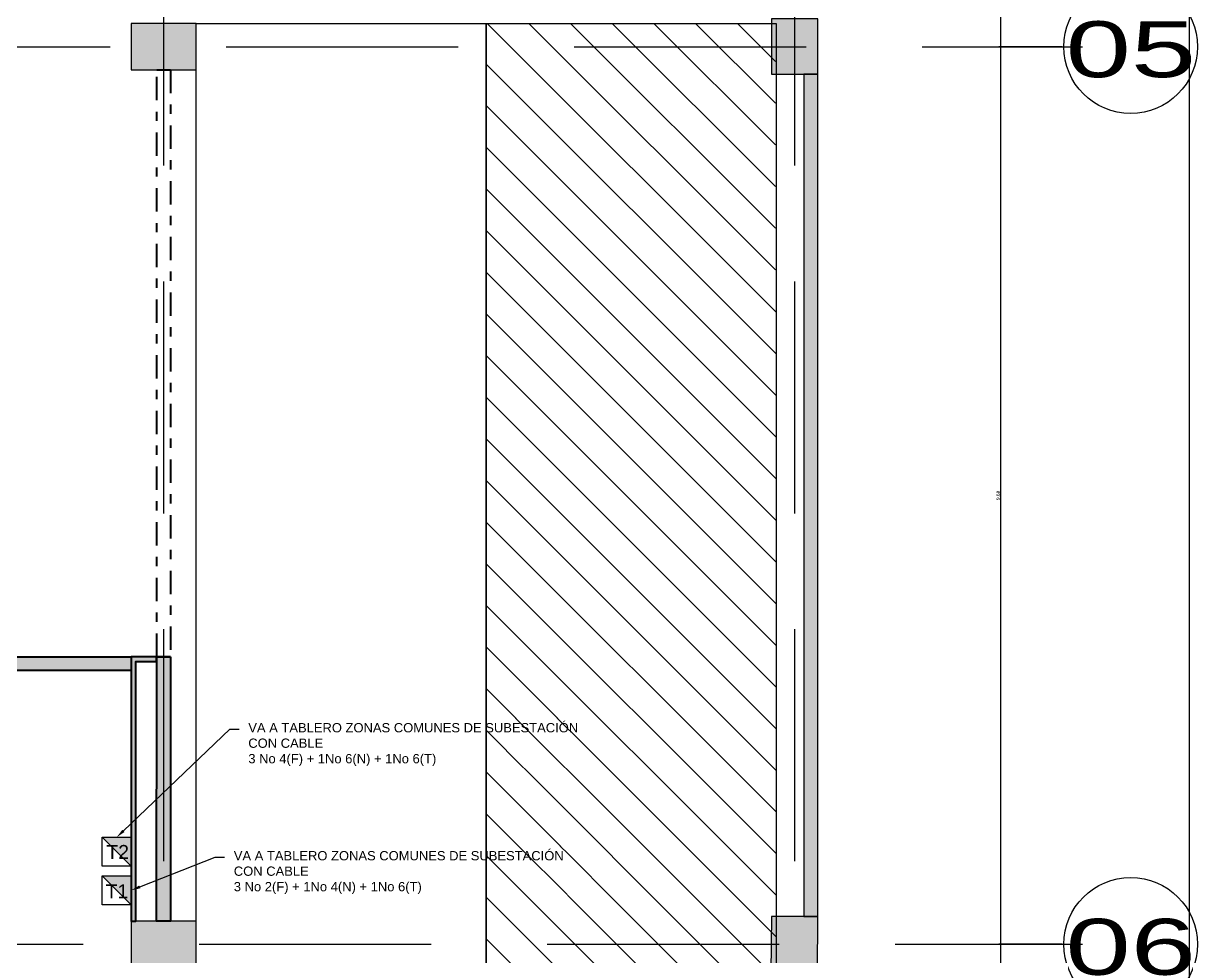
# Model space of a CAD drawing. Header units: millimetres. Extents: x -967 to 876, y -355 to 681.
# Drawn here: x -26.62 to -13.97, y -220.68 to -210.62 of the extents above; entities that cross this region are included whole.
import ezdxf
from ezdxf import colors
from ezdxf.entities.mleader import LeaderData, LeaderLine
from ezdxf.math import Vec2, Vec3

# ---------------------------------------------------------------- set-up
doc = ezdxf.new("R2010")
doc.units = ezdxf.units.MM
doc.linetypes.add('DASHDOT2', pattern=[0.5, 0.25, -0.125, 0, -0.125])
doc.linetypes.add('LÍNEAS_OCULTASX2', pattern=[0.75, 0.5, -0.25])
doc.layers.get('Defpoints').update_dxf_attribs({"color": 8})
for name, color, linetype in [('1amobla', 253, 'Continuous'), ('_ACHU3', 253, 'Continuous'), ('AMOBLAMIENTO', 8, 'Continuous'), ('AREA PARQUEO', 8, 'Continuous'), ('Arqu', 8, 'Continuous'), ('GG_PISO 1', 251, 'Continuous'), ('JCA_HATCH 254', 252, 'Continuous'), ('TB', 7, 'Continuous')]:
    doc.layers.add(name, color=color, linetype=linetype)
for name, color, linetype, lineweight in [('Muro', 9, 'Continuous', 40), ('Piso', 251, 'Continuous', 30), ('TEXTOS', 8, 'Continuous', 20)]:
    doc.layers.add(name, color=color, linetype=linetype, lineweight=lineweight)
doc.styles.add('ROMANS', font='arial.ttf')
doc.styles.get("Standard").update_dxf_attribs({"font": 'arial.ttf'})
doc.styles.add('style2', font='arial.ttf', dxfattribs={"width": 1.5})
doc.dimstyles.new('1-10', dxfattribs={"dimscale": 10, "dimtxt": 0.0037, "dimasz": 0.001, "dimexe": 0.0018, "dimexo": 0.0018, "dimgap": 0.0005, "dimtad": 1, "dimzin": 4, "dimdsep": 46, "dimtxsty": 'ROMANS', "dimblk": 'ARCHTICK', "dimcen": 0.003, "dimdle": 0.0015, "dimclrd": 1, "dimclre": 1, "dimclrt": 4, "dimadec": 0, "dimazin": 0, "dimtfac": 1, "dimtix": 1, "dimtmove": 2, "dimatfit": 3, "dimldrblk": 'flecha', "dimfxl": 1, "dimtolj": 1, "dimtzin": 4, "dimarcsym": 0})

# ---------------------------------------------------------------- blocks, each defined once
blk = doc.blocks.new('_ArchTick')
at = {"color": 0, "linetype": 'ByBlock', "const_width": 0.15}
blk.add_lwpolyline([(-0.5, -0.5), (0.5, 0.5)], dxfattribs=at)
blk = doc.blocks.new('*D89')
at = {"layer": 'Arqu', "lineweight": -2, "transparency": 16777216}
for p, q in [((-15.43076396083384, -202.8723388087899), (-16.11558738051871, -202.8723388087899)), ((-16.09758738051871, -202.8573388087899), (-16.09758738051871, -210.8873357626511)), ((-15.43076396083384, -210.8723357626511), (-16.11558738051871, -210.8723357626511))]:
    blk.add_line(p, q, dxfattribs=at)
at = {"layer": 'Defpoints', "color": 0, "transparency": 16777216}
for p in [(-15.41276396083384, -202.8723388087899), (-16.09758738051871, -210.8723357626511), (-15.41276396083384, -210.8723357626511)]:
    blk.add_point(p, dxfattribs=at)
at = {"layer": 'Arqu', "lineweight": -2, "transparency": 16777216, "xscale": 0.01, "yscale": 0.01, "zscale": 0.01}
for p, rotation in [((-16.09758738051871, -202.8723388087899), 90), ((-16.09758738051871, -210.8723357626511), 270)]:
    blk.add_blockref('_ArchTick', p, dxfattribs=dict(at, rotation=rotation))
at = {"layer": 'Arqu', "transparency": 16777216, "insert": (-16.12147858106447, -206.8723372857204), "char_height": 0.03700000000000001, "attachment_point": 5, "rotation": 90, "style": 'ROMANS'}
blk.add_mtext('\\A1;8.00', dxfattribs=at)
blk = doc.blocks.new('flecha')
at = {"layer": '_ACHU3', "linetype": 'Continuous', "lineweight": 0}
h = blk.add_hatch(color=255, dxfattribs=at)
h.dxf.hatch_style = 1
h.paths.add_polyline_path([(0, 0), (2.440939012883973, 0.4295472710209653), (2.440800316075634, 0.0184022549506153), (3.999699078682168, 0.0299991699157545), (4.000145416610846, -0.0299991699157545), (2.440937037757976, -0.0419800445802139), (2.440935414322666, -0.4295472711578441)])
at = {"layer": '_ACHU3', "linetype": 'Continuous', "lineweight": 0, "flags": 128}
blk.add_lwpolyline([(0, 0), (2.440939012883973, 0.4295472710209653), (2.440800316075634, 0.0184022549506153), (2.440800316075634, 0.0184022549506153), (3.999699078682168, 0.0299991699157545), (4.000145416610846, -0.0299991699157545), (2.440937037757976, -0.0419800445802139), (2.440935414322666, -0.4295472711578441), (0, 0)], dxfattribs=at)
blk = doc.blocks.new('*D90')
at = {"layer": 'Arqu', "lineweight": -2, "transparency": 16777216}
for p, q in [((-15.43076396083384, -210.872335762652), (-16.11558738051826, -210.872335762652)), ((-16.09758738051826, -210.857335762652), (-16.09758738051826, -220.5623403389467)), ((-15.43076396083384, -220.5473403389467), (-16.11558738051826, -220.5473403389467))]:
    blk.add_line(p, q, dxfattribs=at)
at = {"layer": 'Defpoints', "color": 0, "transparency": 16777216}
for p in [(-15.41276396083384, -210.872335762652), (-16.09758738051826, -220.5473403389467), (-15.41276396083384, -220.5473403389467)]:
    blk.add_point(p, dxfattribs=at)
at = {"layer": 'Arqu', "lineweight": -2, "transparency": 16777216, "xscale": 0.01, "yscale": 0.01, "zscale": 0.01}
for p, rotation in [((-16.09758738051826, -210.872335762652), 90), ((-16.09758738051826, -220.5473403389467), 270)]:
    blk.add_blockref('_ArchTick', p, dxfattribs=dict(at, rotation=rotation))
at = {"layer": 'Arqu', "transparency": 16777216, "insert": (-16.12147858106402, -215.7098380507993), "char_height": 0.03700000000000001, "attachment_point": 5, "rotation": 90, "style": 'ROMANS'}
blk.add_mtext('\\A1;9.68', dxfattribs=at)
blk = doc.blocks.new('*D91')
at = {"layer": 'Arqu', "lineweight": -2, "transparency": 16777216}
for p, q in [((-15.43076396083384, -220.5473403389467), (-16.1155873805178, -220.5473403389467)), ((-16.0975873805178, -220.5323403389467), (-16.0975873805178, -228.587337605781)), ((-15.43076396083384, -228.5723376057811), (-16.1155873805178, -228.5723376057811))]:
    blk.add_line(p, q, dxfattribs=at)
at = {"layer": 'Defpoints', "color": 0, "transparency": 16777216}
for p in [(-15.41276396083384, -220.5473403389467), (-16.0975873805178, -228.5723376057811), (-15.41276396083384, -228.5723376057811)]:
    blk.add_point(p, dxfattribs=at)
at = {"layer": 'Arqu', "lineweight": -2, "transparency": 16777216, "xscale": 0.01, "yscale": 0.01, "zscale": 0.01}
for p, rotation in [((-16.0975873805178, -220.5473403389467), 90), ((-16.0975873805178, -228.5723376057811), 270)]:
    blk.add_blockref('_ArchTick', p, dxfattribs=dict(at, rotation=rotation))
at = {"layer": 'Arqu', "transparency": 16777216, "insert": (-16.12147858106356, -224.5598389723638), "char_height": 0.03700000000000001, "attachment_point": 5, "rotation": 90, "style": 'ROMANS'}
blk.add_mtext('\\A1;8.02', dxfattribs=at)
blk = doc.blocks.new('estructura etapa 3')
at = {"layer": 'GG_PISO 1'}
h = blk.add_hatch(color=256, dxfattribs=at)
h.paths.add_polyline_path([(-91.65052479424082, -6658.123952498036), (-91.65052483163788, -6657.623952492478), (-92.34962468142191, -6657.623952492692), (-92.34962464402486, -6658.123952498251)])
h.paths.add_polyline_path([(-49.35360165399231, -6658.123953550201), (-49.35360165463851, -6657.623953544642), (-50.05450180622518, -6657.624073242631), (-50.05450180557898, -6658.124073248189)])
h.paths.add_polyline_path([(-56.05269290422109, -6658.123953548908), (-56.05269290486729, -6657.623953543349), (-56.75269290454423, -6657.624054381149), (-56.75269290389804, -6658.124054386707)])
h.paths.add_polyline_path([(-76.44963033445936, -6659.123953527316), (-76.94963033376087, -6659.123953525937), (-76.9496303338118, -6657.623953525355), (-76.44963033520833, -6657.623953526268)])
h.paths.add_polyline_path([(-83.94962466275808, -6659.123953526419), (-84.44962466205959, -6659.123953525041), (-84.44962466211052, -6657.623953524459), (-83.94962466350705, -6657.623953525372)])
h.paths.add_polyline_path([(-60.45199772839385, -6659.123953526823), (-60.95199772769581, -6659.123953525441), (-60.95199772774629, -6657.623953524859), (-60.45199772914327, -6657.623953525776)])
h.paths.add_polyline_path([(-67.94963033684814, -6659.123953523713), (-68.44963033614965, -6659.123953522334), (-68.44963033620058, -6657.623953521752), (-67.94963033759711, -6657.623953522665)])
h.paths.add_polyline_path([(-91.8500747383024, -6668.198768413866), (-91.85097488956569, -6667.598768198336), (-92.3500747393499, -6667.598781503685), (-92.34917458808638, -6668.198781719215)])
h.paths.add_polyline_path([(-49.35360165997224, -6668.198834775361), (-49.35360165969462, -6667.598834775361), (-49.85360166074236, -6667.598833612342), (-49.85360166101998, -6668.198833612343)])
h.paths.add_polyline_path([(-56.15447406834653, -6668.148833038669), (-56.15447406899273, -6667.648833033111), (-56.85356531954483, -6667.649075604333), (-56.85356531889863, -6668.149075609892)])
h.paths.add_polyline_path([(-59.95199772806779, -6667.648834198664), (-59.95199772878357, -6668.148834196337), (-61.45199772983131, -6668.148834197909), (-61.45199772876629, -6667.648834201169)])
h.paths.add_polyline_path([(-75.94963033499096, -6667.648834198664), (-75.94963033570673, -6668.148834196337), (-77.44963033675447, -6668.148834197915), (-77.44963033568945, -6667.648834201173)])
h.paths.add_polyline_path([(-68.9496303369873, -6667.648834196665), (-68.94963033537522, -6668.148834193871), (-67.44963033560805, -6668.148834194158), (-67.44963033675447, -6667.648834196951)])
h.paths.add_polyline_path([(-84.94963033851843, -6667.648834198664), (-84.9496303378022, -6668.148834196337), (-83.44963033675447, -6668.148834197913), (-83.44963033781994, -6667.648834201173)])
h.paths.add_polyline_path([(-91.85007473830262, -6676.198714255436), (-91.85007473830262, -6675.598714255436), (-92.34917458808661, -6675.598833980074), (-92.34917458808661, -6676.198833980075)])
h.paths.add_polyline_path([(-49.35360166367525, -6676.19883419188), (-49.35360166339763, -6675.598834191882), (-49.85360166444536, -6675.598834192097), (-49.85360166472299, -6676.198834192096)])
h.paths.add_polyline_path([(-56.15447406836017, -6676.148834216151), (-56.15447406900614, -6675.648834210593), (-56.75356531955811, -6675.64883419414), (-56.75356531891191, -6676.148834199698)])
h.paths.add_polyline_path([(-59.95199772438798, -6675.648834197268), (-59.95199772475451, -6676.148834194008), (-61.45199772603507, -6676.148834196047), (-61.45199772462081, -6675.648834197444)])
h.paths.add_polyline_path([(-75.94963033131114, -6675.648834197268), (-75.94963033167767, -6676.148834194008), (-77.44963033295824, -6676.14883419605), (-77.44963033154397, -6675.648834197447)])
h.paths.add_polyline_path([(-68.94963033179408, -6675.648834195734), (-68.94963033064766, -6676.148834194337), (-67.44963033076408, -6676.148834193225), (-67.44963033214333, -6675.648834194855)])
h.paths.add_polyline_path([(-84.94963034219415, -6675.648834197267), (-84.94963034182763, -6676.148834194008), (-83.44963034054706, -6676.14883419605), (-83.44963034196132, -6675.648834197447)])
h.paths.add_polyline_path([(-91.84714941676873, -6686.298775267753), (-91.85051282815846, -6685.698774462428), (-92.34961267794267, -6685.698773428964), (-92.34624926655272, -6686.298774234288)])
h.paths.add_polyline_path([(-49.35447406836727, -6686.298714517593), (-49.35360166807266, -6685.698714517594), (-49.85360166912039, -6685.698714501338), (-49.85447406941501, -6686.298714501339)])
h.paths.add_polyline_path([(-56.15447406836745, -6686.248834233877), (-56.15447406901365, -6685.748834228319), (-56.75356531956538, -6685.748834211868), (-56.75356531891919, -6686.248834217427)])
h.paths.add_polyline_path([(-59.95199772341482, -6685.748834215987), (-59.95199772366493, -6686.248834213194), (-61.45199772401418, -6686.248834215234), (-61.45199772283274, -6685.748834216163)])
h.paths.add_polyline_path([(-75.94963033033798, -6685.748834215987), (-75.94963033058809, -6686.248834213194), (-77.44963033093734, -6686.248834215237), (-77.4496303297559, -6685.748834216167)])
h.paths.add_polyline_path([(-68.94963033303281, -6685.748834214453), (-68.94963033130432, -6686.248834212125), (-67.44963033142074, -6686.248834210548), (-67.44963033279998, -6685.748834212411)])
h.paths.add_polyline_path([(-84.94963034316731, -6685.748834215987), (-84.9496303429172, -6686.248834213194), (-83.44963034256796, -6686.248834215237), (-83.44963034374939, -6685.748834216167)])
h.paths.add_polyline_path([(-49.35315161146889, -6694.294436561979), (-49.35360165463851, -6693.698920625079), (-49.8545017768505, -6693.698741702064), (-49.8540517336811, -6694.294257638963)])
h.paths.add_polyline_path([(-56.05360165399372, -6694.248831171114), (-56.05360165463969, -6693.748831165555), (-56.75269290582685, -6693.748781044401), (-56.75269290518088, -6694.24878104996)])
h.paths.add_polyline_path([(-91.65052481364307, -6694.248821470252), (-91.65052481428881, -6693.748821464693), (-92.34962466436525, -6693.748831164716), (-92.34962466371906, -6694.248831170275)])
h.paths.add_polyline_path([(-59.95199772487774, -6693.748833026099), (-59.95199772512831, -6694.248833023305), (-61.45199772547755, -6694.248833025344), (-61.45199772429567, -6693.748833026275)])
h.paths.add_polyline_path([(-75.94963032526482, -6693.748834201318), (-75.94963032586463, -6694.248834199689), (-77.44963032644671, -6694.248834200334), (-77.4496303251484, -6693.748834201268)])
h.paths.add_polyline_path([(-68.94963033087049, -6693.748834198155), (-68.94963032937437, -6694.248834196758), (-67.44963032937437, -6694.248834196578), (-67.44963032993917, -6693.748834197975)])
h.paths.add_polyline_path([(-84.94963034374939, -6693.748831169256), (-84.94963034314958, -6694.248831167626), (-83.4496303425675, -6694.248831168272), (-83.4496303438658, -6693.748831169205)])
h.paths.add_polyline_path([(-49.35776796243806, -6703.973684038515), (-49.35316311038366, -6703.373684038515), (-49.85404024317143, -6703.373987440974), (-49.8586450952256, -6703.973987440974)])
h.paths.add_polyline_path([(-56.05360165399395, -6703.923835747391), (-56.05360165463992, -6703.423835741832), (-56.75273400298954, -6703.424072574053), (-56.75273400234335, -6703.924072579612)])
h.paths.add_polyline_path([(-67.9496303576999, -6704.924075048131), (-67.94963035834837, -6703.424075044247), (-68.44963035939611, -6703.424075040889), (-68.44963035874764, -6704.924075044775)])
h.paths.add_polyline_path([(-91.65052481364307, -6703.92383574791), (-91.65052481428881, -6703.423835742351), (-92.34966752073262, -6703.423835738951), (-92.34966752008665, -6703.92383574451)])
h.paths.add_polyline_path([(-61.84720662715324, -6703.423835743541), (-60.34720663041378, -6703.423835744186), (-60.34720663062888, -6703.923835745234), (-61.84720662736879, -6703.923835744588)])
h.paths.add_polyline_path([(-83.94962464132084, -6704.92407504017), (-83.94962464196658, -6703.424075043429), (-84.44962464301432, -6703.424075043645), (-84.44962464236858, -6704.924075040384)])
h.paths.add_polyline_path([(-76.44963031215582, -6704.924075040624), (-76.44963031280156, -6703.424075043886), (-76.9496303138493, -6703.4240750441), (-76.94963031320356, -6704.924075040841)])
h.paths.add_polyline_path([(-49.35360165399231, -6711.948833174153), (-49.35360165463851, -6711.448833168596), (-50.05360165568629, -6711.44883308894), (-50.0536016550401, -6711.948833094499)])
h.paths.add_polyline_path([(-55.95360165399381, -6711.948833094221), (-55.95360165464001, -6711.448833088664), (-56.65360165568779, -6711.448833088879), (-56.6536016550416, -6711.948833094438)])
h.paths.add_polyline_path([(-91.6496246626715, -6711.948833076518), (-91.6496246633177, -6711.448833070961), (-92.3496246643657, -6711.44883197644), (-92.34962466371951, -6711.948831981999)])
h.paths.add_polyline_path([(-60.951997710299, -6711.948833015158), (-60.95200339290193, -6709.548833076966), (-60.45200339185419, -6709.548833077181), (-60.45199770925126, -6711.948833015374)])
h.paths.add_polyline_path([(-68.44963032069029, -6709.548833077413), (-68.44963031985947, -6711.948833015374), (-67.94963031997611, -6711.948833017021), (-67.94963032092335, -6709.548833076733)])
h.paths.add_polyline_path([(-76.94963031061309, -6709.548833077415), (-76.94963030978226, -6711.948833015374), (-76.44963030989868, -6711.948833017022), (-76.44963031084592, -6709.548833076734)])
h.paths.add_polyline_path([(-83.94962465720198, -6709.548833077073), (-83.94962465803303, -6711.948833013726), (-84.44962465791662, -6711.948833015374), (-84.44962465696915, -6709.548833076393)])
at = {"layer": 'GG_PISO 1', "color": 253, "linetype": 'LÍNEAS_OCULTASX2', "ltscale": 5}
for p, q in [((-56.40360165451614, -6655.279212803549), (-56.40360168208451, -6714.839146025753)), ((-49.60360165451618, -6655.279212803549), (-49.60360168208456, -6714.839146025753)), ((-93.22815767058034, -6693.998831167213), (-46.501522330272, -6693.998831168864)), ((-93.5201722163896, -6703.673835743373), (-46.50152233027245, -6703.673835745166))]:
    blk.add_line(p, q, dxfattribs=at)
at = {"layer": 'GG_PISO 1', "color": 0}
for points in [[(-56.05360165399372, -6694.248831187763), (-56.05360165463969, -6693.748831182204), (-56.75269290582685, -6693.748781044401), (-56.75269290518088, -6694.24878104996)], [(-49.35315161146889, -6694.294436562008), (-49.35360165463851, -6693.698920625108), (-49.8545017768505, -6693.698741718504), (-49.8540517336811, -6694.294257655403)], [(-49.35776796243806, -6703.973684053622), (-49.35316311038366, -6703.373684053622), (-49.85404024317143, -6703.373987440974), (-49.8586450952256, -6703.973987440974)], [(-56.05360165399395, -6703.923835762774), (-56.05360165463992, -6703.423835757215), (-56.75269290392623, -6703.42383575743), (-56.75269290328049, -6703.923835762988)]]:
    blk.add_lwpolyline(points, close=True, dxfattribs=at)
at = {"layer": 'GG_PISO 1', "linetype": 'Continuous'}
for centre in [(-45.98170003574967, -6693.998831168864), (-45.98170003574967, -6703.673835745166)]:
    blk.add_circle(centre, 0.719822294522596, dxfattribs=at)
at = {"layer": 'GG_PISO 1', "style": 'style2', "width": 1.5}
for s, p in [('05', (-46.68286954590019, -6694.328534885978)), ('06', (-46.68404771398525, -6704.00353946228))]:
    blk.add_text(s, height=0.6030684033583463, rotation=0.02931006920963407, dxfattribs=at).set_placement(p)
blk = doc.blocks.new('A$C2bc9fe95')
at = {"layer": 'JCA_HATCH 254'}
for points in [[(49.09174900761127, 12.77514909113165), (49.24174197306502, 12.7751491093502), (49.24174790481902, 21.85439659759254), (49.09174790481893, 21.85439659759254)], [(32.64535441035832, 15.57416768439612), (41.84218821217564, 15.57428369207923), (41.84218821217564, 15.42418032219143), (32.64535441035832, 15.42406431450831)], [(42.26682995031024, 15.57425678608865), (42.26632239019045, 12.72499829183539), (42.11627328832355, 12.72499829183539), (42.11678084844425, 15.57425678608865)]]:
    blk.add_hatch(color=256, dxfattribs=at).paths.add_polyline_path(points)
at = {"layer": 'JCA_HATCH 254', "linetype": 'Continuous', "ltscale": 0.3, "true_color": 0x636466}
h = blk.add_hatch(color=251, dxfattribs=at)
h.dxf.hatch_style = 1
h.paths.add_polyline_path([(42.11640614303951, 15.57425678724326), (41.84220661236168, 15.57426957257007), (41.84220661236168, 12.72499725794455), (41.89220661236186, 12.72499725794455), (41.89220747206173, 15.52426201417097), (42.11640528333965, 15.52425156031563)])
at = {"layer": 'Piso'}
h = blk.add_hatch(dxfattribs=at)
h.set_pattern_fill('ANSI31', color=256, scale=0.1, angle=-41.9160042362493, style=0)
h.set_pattern_definition([(134.9999999445794, (47.37659113830478, 8.641261690307374), (0.2245064032438872, 0.2245064028095702), [])])
h.paths.add_polyline_path([(45.67230181257582, 22.40102689357377), (45.66542545053153, 4.199954460854542), (48.79771153891761, 4.199485033264864), (48.78488418708412, 22.40051773802588)])
at = {"layer": '1amobla', "color": 4, "linetype": 'Continuous', "ltscale": 0.3}
for p, q in [((49.09174790481893, 21.85439645336623), (49.09174194551861, 12.77514894690444)), ((49.24174790481857, 21.85439645336623), (49.09174790481893, 21.85439645336623)), ((49.24174197306502, 12.77514894690444), (49.24174790481857, 21.85439645336623)), ((49.09174194551861, 12.77514894690444), (49.24174194551915, 12.77514894690444))]:
    blk.add_line(p, q, dxfattribs=at)
at = {"layer": '1amobla', "color": 7, "linetype": 'Continuous', "ltscale": 0.3, "true_color": 0xffffff}
blk.add_lwpolyline([(0.1999999999998181, 62.45101282107453), (53.24129785261221, 62.45101282107453), (53.24129785261221, 0.2000000000000455), (0.1999999999998181, 0.2000000000000455)], close=True, dxfattribs=at)
at = {"layer": '1amobla', "color": 4, "linetype": 'Continuous', "ltscale": 0.3}
blk.add_lwpolyline([(49.09174900761127, 12.77514909113165), (49.24174197306502, 12.7751491093502), (49.24174790481902, 21.85439659759254), (49.09174790481893, 21.85439659759254), (49.09174900761127, 12.77514909113165)], dxfattribs=at)
at = {"layer": 'AMOBLAMIENTO', "color": 7, "linetype": 'Continuous', "ltscale": 0.3, "true_color": 0xffffff}
for p, q in [((41.84220661236168, 12.72499725794455), (41.84218771448695, 15.57426957345047)), ((41.84220661236168, 15.57426957257007), (42.11640614303951, 15.57425678724326))]:
    blk.add_line(p, q, dxfattribs=at)
at = {"layer": 'AREA PARQUEO'}
for points in [[(42.54129786164776, 22.4000018331692), (45.66629786232443, 22.4000018331692), (45.66629786232443, 4.200000938121548), (42.54129786164776, 4.200000938121548)], [(48.79129786300109, 4.200000938121548), (45.66629786232443, 4.200000938121548), (45.66629786232443, 22.4000018331692), (48.79129786300109, 22.4000018331692)]]:
    blk.add_lwpolyline(points, close=True, dxfattribs=at)
at = {"layer": 'Muro', "linetype": 'DASHDOT2'}
blk.add_lwpolyline([(42.26677678763326, 21.90002689651214), (42.26682995031024, 15.57425678608865), (42.11678084844334, 15.57425678608865), (42.11672768576727, 21.90002689651214)], close=True, dxfattribs=at)
at = {"layer": 'Muro'}
for points in [[(32.64535441035832, 15.57416768439612), (41.84218821217564, 15.57428369207923), (41.84218821217564, 15.42418032219143), (32.64535441035832, 15.42406431450831)], [(42.26682995031024, 15.57425678608865), (42.26632239019045, 12.72499829183539), (42.11627328832355, 12.72499829183539), (42.11678084844425, 15.57425678608865)]]:
    blk.add_lwpolyline(points, close=True, dxfattribs=at)
blk.add_lwpolyline([(42.11640614303951, 15.57425678724326), (41.84220661236168, 15.57426957257007), (41.84220661236168, 12.72499725794455), (41.89220661236186, 12.72499725794455), (41.89220747206173, 15.52426201417097), (42.11640528333965, 15.52425156031563), (42.11640614303951, 15.57425678724326)], dxfattribs=at)
blk.add_blockref('estructura etapa 3', (98.59489951628757, 6716.148833015373), dxfattribs=at)

msp = doc.modelspace()

# ---------------------------------------------------------------- hatches: boundary and pattern name
at = {"layer": 'TB'}
h = msp.add_hatch(color=256, dxfattribs=at)
h.dxf.hatch_style = 1
h.paths.add_polyline_path([(-25.77675350849817, -219.3948367120673), (-25.46393673454916, -219.7073367120673), (-25.46393673454916, -219.3948367120673)])
h = msp.add_hatch(color=256, dxfattribs=at)
h.dxf.hatch_style = 1
h.paths.add_polyline_path([(-25.77675350849817, -219.8093827838), (-25.46393673454916, -220.1218827838), (-25.46393673454916, -219.8093827838)])

# ---------------------------------------------------------------- linework, layer by layer
at = {"layer": 'AMOBLAMIENTO', "color": 7, "linetype": 'Continuous', "ltscale": 0.3, "true_color": 0xffffff}
msp.add_line((-25.46393453448984, -220.297340351217), (-25.46395343236479, -217.4480680357111), dxfattribs=at)
at = {"layer": 'TB'}
for points in [[(-25.77675350849817, -219.3948367120673), (-25.46393673454916, -219.3948367120673), (-25.46393673454916, -219.7073367120673), (-25.77675350849817, -219.7073367120673)], [(-25.77675350849817, -219.8093827838), (-25.46393673454916, -219.8093827838), (-25.46393673454916, -220.1218827838), (-25.77675350849817, -220.1218827838)]]:
    msp.add_lwpolyline(points, close=True, dxfattribs=at)
for points in [[(-25.46393673454916, -219.7073367120673), (-25.77675350849817, -219.3948367120673)], [(-25.46393673454916, -220.1218827838), (-25.77675350849817, -219.8093827838)]]:
    msp.add_lwpolyline(points, dxfattribs=at)

# ---------------------------------------------------------------- texts
at = {"layer": 'TEXTOS', "color": 30, "true_color": 0xf26722, "char_height": 0.15, "width": 1.092530013642565, "attachment_point": 1}
for s, insert in [('\\A1;T2', (-25.7319211202738, -219.4777094718728)), ('\\A1;T1', (-25.7409990636196, -219.9019890124232))]:
    msp.add_mtext(s, dxfattribs=dict(at, insert=insert))

# ---------------------------------------------------------------- dimensions: what is measured, and where the dimension line sits
at = {"layer": 'Arqu'}
for base, p1, p2, picture, middle in [((-16.09758738051871, -210.8723357626511), (-15.41276396083383, -202.8723388087898), (-15.41276396083383, -210.872335762651), '*D89', (-16.12147858106447, -206.8723372857204)), ((-16.09758738051826, -220.5473403389467), (-15.41276396083383, -210.8723357626519), (-15.41276396083383, -220.5473403389466), '*D90', (-16.12147858106402, -215.7098380507993)), ((-16.0975873805178, -228.5723376057811), (-15.41276396083383, -220.5473403389466), (-15.41276396083383, -228.5723376057809), '*D91', (-16.12147858106356, -224.5598389723638))]:
    dim = msp.add_linear_dim(base=base, p1=p1, p2=p2, angle=90, dimstyle='1-10', override={"dimclrd": 256, "dimclre": 256, "dimclrt": 256}, dxfattribs=at)
    dim.commit()
    dim.dimension.update_dxf_attribs({"geometry": picture, "text_midpoint": middle})

# ---------------------------------------------------------------- next in the draw order: leaders
at = {"color": 7, "lineweight": 0}
ml = msp.add_multileader_mtext('Standard', dxfattribs=at)
ml.set_content('\\A1;VA A TABLERO ZONAS COMUNES DE SUBESTACIÓN\\PCON CABLE\\P3 No 4(F) + 1No 6(N) + 1No 6(T)', color=7)
ml.set_leader_properties()
ml.build(insert=Vec2(0, 0))
ml.multileader.update_dxf_attribs({"dogleg_length": 0.1, "arrow_head_size": 0.1})
ctx = ml.context
ctx.base_point, ctx.char_height, ctx.arrow_head_size, ctx.landing_gap_size, ctx.plane_origin, ctx.plane_x_axis, ctx.plane_y_axis = Vec3(-24.30213104975732, -218.2281704706666), 0.1, 0.1, 0.1, Vec3(-26.43085354061506, -211.9674272265354), Vec3(1, -2.449293598294706e-16), Vec3(2.449293598294706e-16, 1)
notes = []
notes.append((ctx, [(0, (1, 1, 0), (-24.40213104975732, -218.2281704706666), (1, -2.449293598294706e-16), 0.1, [(0, [(-25.62034512152367, -219.3948367120673)], 0, [])])]))
ctx.mtext.insert, ctx.mtext.text_direction, ctx.mtext.width, ctx.mtext.flow_direction = Vec3(-24.20213104975732, -218.1634706070922), Vec3(1, -2.449293598294706e-16), 3.544792633015007, 5
ctx.mtext.has_bg_fill, ctx.mtext.bg_color, ctx.mtext.bg_scale_factor, ctx.mtext.bg_transparency, ctx.mtext.use_window_bg_color = 1, -1027028792, 1.5, 0, 1
ml = msp.add_multileader_mtext('Standard', dxfattribs=at)
ml.set_content('\\A1;VA A TABLERO ZONAS COMUNES DE SUBESTACIÓN\\PCON CABLE\\P3 No 2(F) + 1No 4(N) + 1No 6(T)', color=7)
ml.set_leader_properties()
ml.build(insert=Vec2(0, 0))
ml.multileader.update_dxf_attribs({"dogleg_length": 0.1, "arrow_head_size": 0.1})
ctx = ml.context
ctx.base_point, ctx.char_height, ctx.arrow_head_size, ctx.landing_gap_size, ctx.plane_origin, ctx.plane_x_axis, ctx.plane_y_axis = Vec3(-24.45838775936848, -219.6077829584283), 0.1, 0.1, 0.1, Vec3(-26.31599013625555, -216.1964968197142), Vec3(1, -2.449293598294706e-16), Vec3(2.449293598294706e-16, 1)
notes.append((ctx, [(0, (1, 1, 0), (-24.55838775936849, -219.6077829584283), (1, -2.449293598294706e-16), 0.1, [(0, [(-25.46393673454916, -219.9656327840746)], 0, [])])]))
ctx.mtext.insert, ctx.mtext.text_direction, ctx.mtext.width, ctx.mtext.flow_direction = Vec3(-24.35838775936848, -219.5430830948539), Vec3(1, -2.449293598294706e-16), 3.544792633015007, 5
ctx.mtext.has_bg_fill, ctx.mtext.bg_color, ctx.mtext.bg_scale_factor, ctx.mtext.bg_transparency, ctx.mtext.use_window_bg_color = 1, -1027028792, 1.5, 0, 1
for ctx, leaders in notes:
    for number, flags, end, landing, length, lines in leaders:
        leader = LeaderData()
        leader.index, (leader.has_last_leader_line, leader.has_dogleg_vector, leader.attachment_direction) = number, flags
        leader.last_leader_point, leader.dogleg_vector, leader.dogleg_length = Vec3(end), Vec3(landing), length
        for number, points, colour, breaks in lines:
            line = LeaderLine()
            line.index, line.vertices, line.color, line.breaks = number, Vec3.list(points), colors.encode_raw_color(colour), breaks
            leader.lines.append(line)
        ctx.leaders.append(leader)

# ---------------------------------------------------------------- next in the draw order: block references
msp.add_blockref('A$C2bc9fe95', (-67.30614115166433, -233.0222997570961))

doc.saveas('drawing.dxf')
